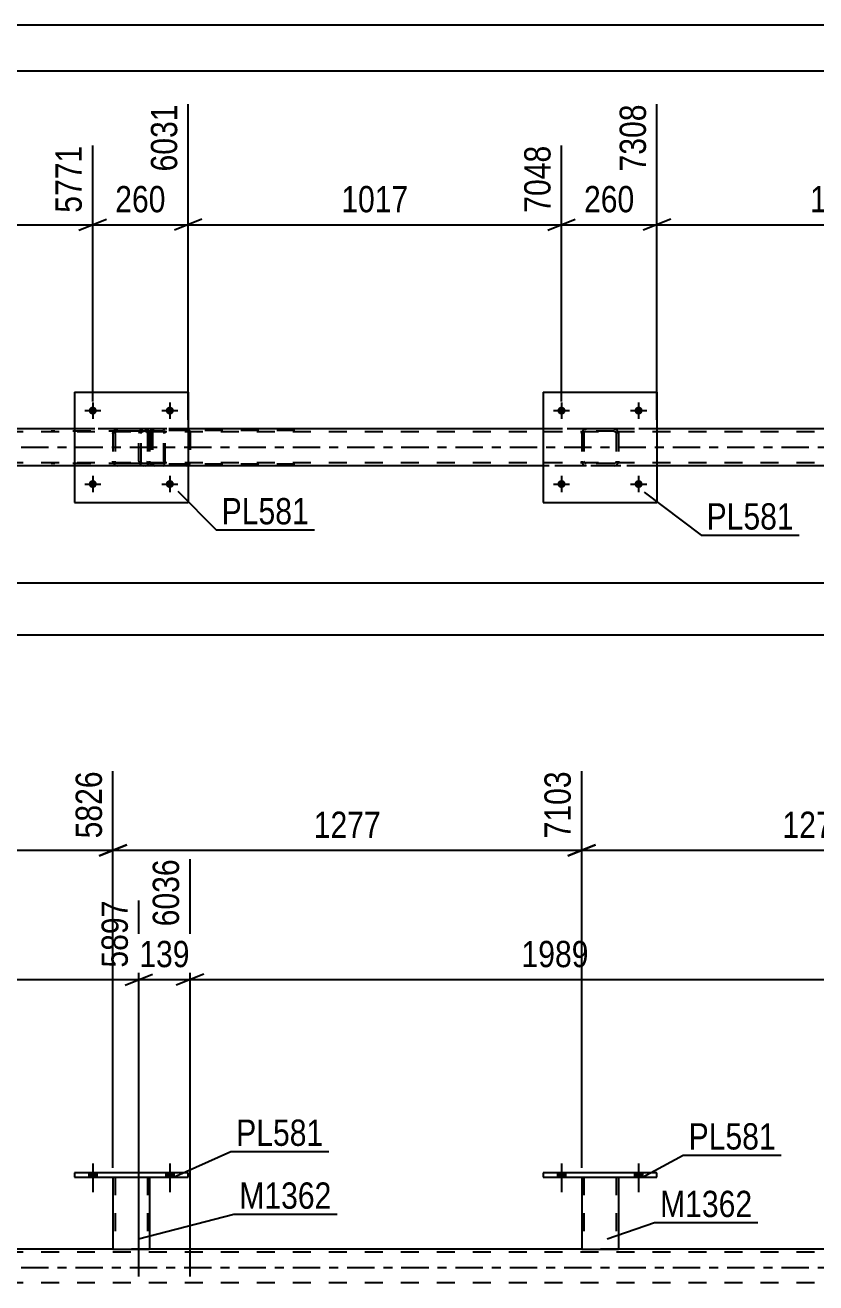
# Model space of a CAD drawing. Header units: millimetres. Extents: x 0 to 841, y 0 to 594.
# Drawn here: x 265.4 to 351.6, y 457 to 594 of the extents above; entities that cross this region are included whole.
import ezdxf

# ---------------------------------------------------------------- set-up
doc = ezdxf.new("R2010")
doc.units = ezdxf.units.MM
doc.linetypes.add('DXK_LINE_DOT2', pattern=[3.9198, 1.9599, -1.9599])
doc.linetypes.add('DXK_LINE_DOT3', pattern=[5.9187, 2.979, -0.9799, 0.9799, -0.9799])
doc.styles.add('Arial Narrow', font='ARIALN.TTF', dxfattribs={"height": 0.2})

# ---------------------------------------------------------------- blocks, each defined once
blk = doc.blocks.new('Unknown-814748510-1133')
at = {"color": 5, "linetype": 'Continuous'}
for p, q in [((841, 594), (0, 594)), ((836, 589), (5, 589))]:
    blk.add_line(p, q, dxfattribs=at)
blk = doc.blocks.new('Bolt-814748510-4872 - 4862')
at = {"linetype": 'Continuous'}
for points in [[(273.2, 552, -1), (272.32, 552, -1)], [(281.6, 552, -1), (280.72, 552, -1)]]:
    blk.add_hatch(color=1, dxfattribs=at).paths.add_polyline_path(points)
at = {"color": 1, "linetype": 'Continuous'}
for p, q in [((272.76, 552.88), (272.76, 551.12)), ((281.16, 552.88), (281.16, 551.12)), ((271.88, 552), (273.64, 552)), ((280.28, 552), (282.04, 552))]:
    blk.add_line(p, q, dxfattribs=at)
blk = doc.blocks.new('Bolt-814748510-4873 - 4862')
at = {"linetype": 'Continuous'}
for points in [[(273.2, 544, -1), (272.32, 544, -1)], [(281.6, 544, -1), (280.72, 544, -1)]]:
    blk.add_hatch(color=1, dxfattribs=at).paths.add_polyline_path(points)
at = {"color": 1, "linetype": 'Continuous'}
for p, q in [((272.76, 544.88), (272.76, 543.12)), ((281.16, 544.88), (281.16, 543.12)), ((271.88, 544), (273.64, 544)), ((280.28, 544), (282.04, 544))]:
    blk.add_line(p, q, dxfattribs=at)
blk = doc.blocks.new('Bolt-814748510-4874 - 4862')
at = {"linetype": 'Continuous'}
for points in [[(324.28, 552, -1), (323.4, 552, -1)], [(332.68, 552, -1), (331.8, 552, -1)]]:
    blk.add_hatch(color=1, dxfattribs=at).paths.add_polyline_path(points)
at = {"color": 1, "linetype": 'Continuous'}
for p, q in [((323.84, 552.88), (323.84, 551.12)), ((332.24, 552.88), (332.24, 551.12)), ((322.96, 552), (324.72, 552)), ((331.36, 552), (333.12, 552))]:
    blk.add_line(p, q, dxfattribs=at)
blk = doc.blocks.new('Bolt-814748510-4875 - 4862')
at = {"linetype": 'Continuous'}
for points in [[(324.28, 544, -1), (323.4, 544, -1)], [(332.68, 544, -1), (331.8, 544, -1)]]:
    blk.add_hatch(color=1, dxfattribs=at).paths.add_polyline_path(points)
at = {"color": 1, "linetype": 'Continuous'}
for p, q in [((323.84, 544.88), (323.84, 543.12)), ((332.24, 544.88), (332.24, 543.12)), ((322.96, 544), (324.72, 544)), ((331.36, 544), (333.12, 544))]:
    blk.add_line(p, q, dxfattribs=at)
blk = doc.blocks.new('Part-814748510-4920 - 4862')
at = {"color": 2, "linetype": 'Continuous'}
for p, q in [((270.76, 554), (270.76, 542)), ((270.76, 554), (283.16, 554)), ((283.16, 554), (283.16, 542)), ((270.76, 542), (283.16, 542))]:
    blk.add_line(p, q, dxfattribs=at)
blk = doc.blocks.new('Part-814748510-4921 - 4862')
at = {"color": 7, "linetype": 'DXK_LINE_DOT2'}
for p, q in [((274.96, 549.52), (274.99, 549.7)), ((274.99, 549.7), (274.96, 549.52)), ((275.2, 549.52), (275.21, 549.61)), ((275.21, 549.61), (275.27, 549.69)), ((275.25, 549.96), (275.44, 550)), ((275.44, 550), (275.25, 549.96)), ((275.27, 549.69), (275.34, 549.74)), ((275.34, 549.74), (275.44, 549.76)), ((278.48, 550), (275.44, 550)), ((278.48, 549.76), (275.44, 549.76)), ((278.48, 550), (278.66, 549.96)), ((278.66, 549.96), (278.48, 550)), ((278.48, 549.76), (278.57, 549.74)), ((278.57, 549.74), (278.64, 549.69)), ((278.64, 549.69), (278.7, 549.61)), ((278.7, 549.61), (278.72, 549.52)), ((278.92, 549.7), (278.96, 549.52)), ((278.96, 549.52), (278.92, 549.7)), ((274.96, 549.52), (274.96, 546.48)), ((275.2, 549.52), (275.2, 546.48)), ((278.72, 549.52), (278.72, 546.48)), ((278.96, 549.52), (278.96, 546.48)), ((274.99, 546.29), (274.96, 546.48)), ((274.96, 546.48), (274.99, 546.29)), ((275.21, 546.38), (275.2, 546.48)), ((275.27, 546.31), (275.21, 546.38)), ((275.44, 546), (275.25, 546.03)), ((275.25, 546.03), (275.44, 546)), ((275.34, 546.25), (275.27, 546.31)), ((275.44, 546.24), (275.34, 546.25)), ((278.48, 546.24), (275.44, 546.24)), ((278.48, 546), (275.44, 546)), ((278.57, 546.25), (278.48, 546.24)), ((278.66, 546.03), (278.48, 546)), ((278.48, 546), (278.66, 546.03)), ((278.64, 546.31), (278.57, 546.25)), ((278.7, 546.38), (278.64, 546.31)), ((278.72, 546.48), (278.7, 546.38)), ((278.96, 546.48), (278.92, 546.29)), ((278.92, 546.29), (278.96, 546.48))]:
    blk.add_line(p, q, dxfattribs=at)
at = {"color": 7, "linetype": 'DXK_LINE_DOT3'}
blk.add_line((276.96, 548), (276.96, 548), dxfattribs=at)
at = {"color": 7, "linetype": 'DXK_LINE_DOT2'}
for centre, start, end in [((275.44, 549.52), 112.5, 157.5), ((275.44, 549.52), 112.5, 157.5), ((278.48, 549.52), 22.5, 67.5), ((278.48, 549.52), 22.5, 67.5), ((275.44, 546.48), 202.5, 247.5), ((275.44, 546.48), 202.5, 247.5), ((278.48, 546.48), 292.5, 337.5), ((278.48, 546.48), 292.5, 337.5)]:
    blk.add_arc(centre, 0.48, start, end, dxfattribs=at)
blk = doc.blocks.new('Part-814748510-4926 - 4862')
at = {"color": 2, "linetype": 'Continuous'}
for p, q in [((321.84, 554), (321.84, 542)), ((321.84, 554), (334.24, 554)), ((334.24, 554), (334.24, 542)), ((321.84, 542), (334.24, 542))]:
    blk.add_line(p, q, dxfattribs=at)
blk = doc.blocks.new('Part-814748510-4927 - 4862')
at = {"color": 7, "linetype": 'DXK_LINE_DOT2'}
for p, q in [((326.04, 549.52), (326.07, 549.7)), ((326.07, 549.7), (326.04, 549.52)), ((326.28, 549.52), (326.29, 549.61)), ((326.29, 549.61), (326.35, 549.69)), ((326.33, 549.96), (326.52, 550)), ((326.52, 550), (326.33, 549.96)), ((326.35, 549.69), (326.42, 549.74)), ((326.42, 549.74), (326.52, 549.76)), ((329.56, 550), (326.52, 550)), ((329.56, 549.76), (326.52, 549.76)), ((329.56, 550), (329.74, 549.96)), ((329.74, 549.96), (329.56, 550)), ((329.56, 549.76), (329.65, 549.74)), ((329.65, 549.74), (329.73, 549.69)), ((329.73, 549.69), (329.78, 549.61)), ((329.78, 549.61), (329.8, 549.52)), ((330, 549.7), (330.04, 549.52)), ((330.04, 549.52), (330, 549.7)), ((326.04, 549.52), (326.04, 546.48)), ((326.28, 549.52), (326.28, 546.48)), ((329.8, 549.52), (329.8, 546.48)), ((330.04, 549.52), (330.04, 546.48)), ((326.07, 546.29), (326.04, 546.48)), ((326.04, 546.48), (326.07, 546.29)), ((326.29, 546.38), (326.28, 546.48)), ((326.35, 546.31), (326.29, 546.38)), ((326.52, 546), (326.33, 546.03)), ((326.33, 546.03), (326.52, 546)), ((326.42, 546.25), (326.35, 546.31)), ((326.52, 546.24), (326.42, 546.25)), ((329.56, 546.24), (326.52, 546.24)), ((329.56, 546), (326.52, 546)), ((329.65, 546.25), (329.56, 546.24)), ((329.74, 546.03), (329.56, 546)), ((329.56, 546), (329.74, 546.03)), ((329.73, 546.31), (329.65, 546.25)), ((329.78, 546.38), (329.73, 546.31)), ((329.8, 546.48), (329.78, 546.38)), ((330.04, 546.48), (330, 546.29)), ((330, 546.29), (330.04, 546.48))]:
    blk.add_line(p, q, dxfattribs=at)
at = {"color": 7, "linetype": 'DXK_LINE_DOT3'}
blk.add_line((328.04, 548), (328.04, 548), dxfattribs=at)
at = {"color": 7, "linetype": 'DXK_LINE_DOT2'}
for centre, start, end in [((326.52, 549.52), 112.5, 157.5), ((326.52, 549.52), 112.5, 157.5), ((329.56, 549.52), 22.5, 67.5), ((329.56, 549.52), 22.5, 67.5), ((326.52, 546.48), 202.5, 247.5), ((326.52, 546.48), 202.5, 247.5), ((329.56, 546.48), 292.5, 337.5), ((329.56, 546.48), 292.5, 337.5)]:
    blk.add_arc(centre, 0.48, start, end, dxfattribs=at)
blk = doc.blocks.new('Part-814748510-4998 - 4862')
at = {"color": 7, "linetype": 'DXK_LINE_DOT2'}
for p, q in [((280.38, 550), (268.22, 550)), ((280.38, 549.76), (268.22, 549.76)), ((277.81, 549.65), (277.78, 549.52)), ((277.82, 549.7), (277.81, 549.65)), ((278.03, 549.52), (278.05, 549.61)), ((278.05, 549.61), (278.11, 549.69)), ((278.29, 550), (278.09, 549.96)), ((278.11, 549.69), (278.19, 549.74)), ((278.19, 549.74), (278.29, 549.76)), ((279.1, 550), (279.1, 549.76)), ((280.48, 549.96), (280.38, 550)), ((280.38, 549.76), (280.43, 549.74)), ((280.43, 549.74), (280.47, 549.69)), ((280.47, 549.69), (280.5, 549.61)), ((280.57, 549.85), (280.48, 549.96)), ((280.5, 549.61), (280.51, 549.52)), ((280.63, 549.7), (280.57, 549.85)), ((280.65, 549.52), (280.63, 549.7)), ((277.78, 546.48), (277.78, 549.52)), ((278.03, 546.48), (278.03, 549.52)), ((280.51, 546.48), (280.51, 549.52)), ((280.65, 546.48), (280.65, 549.52)), ((280.38, 546.24), (268.22, 546.24)), ((280.38, 546), (268.22, 546)), ((277.78, 546.48), (277.82, 546.29)), ((278.05, 546.38), (278.03, 546.48)), ((278.11, 546.31), (278.05, 546.38)), ((278.09, 546.03), (278.29, 546)), ((278.19, 546.25), (278.11, 546.31)), ((278.29, 546.24), (278.19, 546.25)), ((279.1, 546), (279.1, 546.24)), ((280.43, 546.25), (280.38, 546.24)), ((280.38, 546), (280.48, 546.03)), ((280.47, 546.31), (280.43, 546.25)), ((280.5, 546.38), (280.47, 546.31)), ((280.48, 546.03), (280.57, 546.14)), ((280.51, 546.48), (280.5, 546.38)), ((280.57, 546.14), (280.58, 546.17)), ((280.58, 546.17), (280.63, 546.29)), ((280.63, 546.29), (280.65, 546.48))]:
    blk.add_line(p, q, dxfattribs=at)
for centre, start, end in [((278.27, 549.5), 111.1941, 156.1506), ((278.27, 546.49), 203.8494, 248.8059)]:
    blk.add_arc(centre, 0.492, start, end, dxfattribs=at)
blk = doc.blocks.new('Part-814748510-4999 - 4862')
at = {"color": 7, "linetype": 'DXK_LINE_DOT2'}
for p, q in [((279.13, 549.8), (279.1, 549.68)), ((279.1, 549.68), (279.1, 546.32)), ((279.27, 549.68), (279.28, 549.74)), ((279.27, 549.68), (279.27, 546.32)), ((279.28, 549.74), (279.32, 549.79)), ((279.44, 550), (279.31, 549.97)), ((279.32, 549.79), (279.38, 549.82)), ((279.38, 549.82), (279.44, 549.84)), ((294.77, 550), (279.44, 550)), ((294.77, 549.84), (279.44, 549.84)), ((283.15, 549.97), (283.02, 550)), ((283.02, 549.84), (283.08, 549.82)), ((283.08, 549.82), (283.14, 549.79)), ((283.14, 549.79), (283.17, 549.74)), ((283.17, 549.74), (283.19, 549.68)), ((283.19, 549.68), (283.19, 546.32)), ((283.36, 549.68), (283.33, 549.8)), ((283.36, 549.68), (283.36, 546.32)), ((279.1, 546.32), (279.13, 546.19)), ((279.28, 546.25), (279.27, 546.32)), ((279.32, 546.2), (279.28, 546.25)), ((279.31, 546.02), (279.44, 546)), ((279.38, 546.17), (279.32, 546.2)), ((279.44, 546.16), (279.38, 546.17)), ((294.77, 546.16), (279.44, 546.16)), ((294.77, 546), (279.44, 546)), ((283.08, 546.17), (283.02, 546.16)), ((283.02, 546), (283.15, 546.02)), ((283.14, 546.2), (283.08, 546.17)), ((283.17, 546.25), (283.14, 546.2)), ((283.19, 546.32), (283.17, 546.25)), ((283.33, 546.19), (283.36, 546.32))]:
    blk.add_line(p, q, dxfattribs=at)
for centre, start, end in [((279.43, 549.66), 110.7583, 155.68), ((283.03, 549.66), 24.32, 69.2417), ((279.43, 546.33), 204.32, 249.2417), ((283.03, 546.33), 290.7583, 335.68)]:
    blk.add_arc(centre, 0.331, start, end, dxfattribs=at)
blk = doc.blocks.new('Part-814748510-5062 - 4862')
at = {"color": 7, "linetype": 'DXK_LINE_DOT2'}
for p, q in [((762.98, 549.68), (99.23, 549.68)), ((762.98, 550), (117.51, 550)), ((283.16, 550), (270.76, 550)), ((334.24, 550), (321.84, 550)), ((762.98, 546.32), (99.23, 546.32)), ((760.18, 546), (99.23, 546)), ((283.16, 546), (270.76, 546)), ((334.24, 546), (321.84, 546))]:
    blk.add_line(p, q, dxfattribs=at)
at = {"color": 2, "linetype": 'Continuous'}
for p, q in [((270.76, 550), (232.07, 550)), ((321.84, 550), (283.16, 550)), ((372.92, 550), (334.24, 550)), ((270.76, 546), (232.07, 546)), ((321.84, 546), (283.16, 546)), ((372.92, 546), (334.24, 546))]:
    blk.add_line(p, q, dxfattribs=at)
at = {"color": 7, "linetype": 'DXK_LINE_DOT3'}
blk.add_line((99.23, 548), (762.98, 548), dxfattribs=at)
blk = doc.blocks.new('Bolt-814748510-3025 - 3016')
at = {"linetype": 'Continuous'}
for points in [[(323.4, 468.48), (324.28, 468.48), (324.28, 468.96), (323.4, 468.96)], [(331.8, 468.48), (332.68, 468.48), (332.68, 468.96), (331.8, 468.96)]]:
    blk.add_hatch(color=1, dxfattribs=at).paths.add_polyline_path(points)
at = {"color": 1, "linetype": 'Continuous'}
for p, q in [((323.4, 468.96), (323.4, 468.48)), ((323.84, 469.96), (323.84, 466.84)), ((324.28, 468.96), (324.28, 468.48)), ((331.8, 468.96), (331.8, 468.48)), ((332.24, 469.96), (332.24, 466.84)), ((332.68, 468.96), (332.68, 468.48))]:
    blk.add_line(p, q, dxfattribs=at)
blk = doc.blocks.new('Part-814748510-3171 - 3016')
at = {"color": 2, "linetype": 'Continuous'}
for p, q in [((270.76, 468.96), (270.76, 468.48)), ((283.16, 468.96), (270.76, 468.96)), ((283.16, 468.48), (283.16, 468.96)), ((270.76, 468.48), (283.16, 468.48))]:
    blk.add_line(p, q, dxfattribs=at)
blk = doc.blocks.new('Bolt-814748510-3026 - 3016')
at = {"linetype": 'Continuous'}
for points in [[(323.4, 468.48), (324.28, 468.48), (324.28, 468.96), (323.4, 468.96)], [(331.8, 468.48), (332.68, 468.48), (332.68, 468.96), (331.8, 468.96)]]:
    blk.add_hatch(color=1, dxfattribs=at).paths.add_polyline_path(points)
at = {"color": 1, "linetype": 'Continuous'}
for p, q in [((323.4, 468.96), (323.4, 468.48)), ((323.84, 469.96), (323.84, 466.84)), ((324.28, 468.96), (324.28, 468.48)), ((331.8, 468.96), (331.8, 468.48)), ((332.24, 469.96), (332.24, 466.84)), ((332.68, 468.96), (332.68, 468.48))]:
    blk.add_line(p, q, dxfattribs=at)
blk = doc.blocks.new('Bolt-814748510-3027 - 3016')
at = {"linetype": 'Continuous'}
for points in [[(272.32, 468.48), (273.2, 468.48), (273.2, 468.96), (272.32, 468.96)], [(280.72, 468.48), (281.6, 468.48), (281.6, 468.96), (280.72, 468.96)]]:
    blk.add_hatch(color=1, dxfattribs=at).paths.add_polyline_path(points)
at = {"color": 1, "linetype": 'Continuous'}
for p, q in [((272.32, 468.96), (272.32, 468.48)), ((272.76, 469.96), (272.76, 466.84)), ((273.2, 468.96), (273.2, 468.48)), ((280.72, 468.96), (280.72, 468.48)), ((281.16, 469.96), (281.16, 466.84)), ((281.6, 468.96), (281.6, 468.48))]:
    blk.add_line(p, q, dxfattribs=at)
blk = doc.blocks.new('Bolt-814748510-3028 - 3016')
at = {"linetype": 'Continuous'}
for points in [[(272.32, 468.48), (273.2, 468.48), (273.2, 468.96), (272.32, 468.96)], [(280.72, 468.48), (281.6, 468.48), (281.6, 468.96), (280.72, 468.96)]]:
    blk.add_hatch(color=1, dxfattribs=at).paths.add_polyline_path(points)
at = {"color": 1, "linetype": 'Continuous'}
for p, q in [((272.32, 468.96), (272.32, 468.48)), ((272.76, 469.96), (272.76, 466.84)), ((273.2, 468.96), (273.2, 468.48)), ((280.72, 468.96), (280.72, 468.48)), ((281.16, 469.96), (281.16, 466.84)), ((281.6, 468.96), (281.6, 468.48))]:
    blk.add_line(p, q, dxfattribs=at)
blk = doc.blocks.new('Part-814748510-3156 - 3016')
at = {"color": 7, "linetype": 'DXK_LINE_DOT2'}
for p, q in [((326.04, 468.49), (330.04, 468.49)), ((326.04, 468.48), (326.04, 468.49)), ((326.04, 468.49), (326.04, 468.48)), ((326.28, 468.49), (326.28, 460.64)), ((329.8, 468.49), (329.8, 460.64)), ((330.04, 468.49), (330.04, 468.48)), ((330.04, 468.48), (330.04, 468.49)), ((329.74, 460.64), (329.78, 460.64)), ((329.74, 460.64), (329.78, 460.64)), ((329.78, 460.64), (329.8, 460.64)), ((329.78, 460.64), (329.8, 460.64))]:
    blk.add_line(p, q, dxfattribs=at)
at = {"color": 2, "linetype": 'Continuous'}
for p, q in [((326.04, 468.48), (326.04, 460.64)), ((330.04, 468.48), (330.04, 460.64)), ((326.04, 460.64), (330.04, 460.64))]:
    blk.add_line(p, q, dxfattribs=at)
blk = doc.blocks.new('Part-814748510-3161 - 3016')
at = {"color": 2, "linetype": 'Continuous'}
for p, q in [((321.84, 468.96), (321.84, 468.48)), ((334.24, 468.96), (321.84, 468.96)), ((334.24, 468.48), (334.24, 468.96)), ((321.84, 468.48), (334.24, 468.48))]:
    blk.add_line(p, q, dxfattribs=at)
blk = doc.blocks.new('Part-814748510-3166 - 3016')
at = {"color": 7, "linetype": 'DXK_LINE_DOT2'}
for p, q in [((274.96, 468.49), (278.96, 468.49)), ((274.96, 468.48), (274.96, 468.49)), ((274.96, 468.49), (274.96, 468.48)), ((275.2, 468.49), (275.2, 460.64)), ((278.72, 468.49), (278.72, 460.64)), ((278.96, 468.49), (278.96, 468.48)), ((278.96, 468.48), (278.96, 468.49)), ((278.66, 460.64), (278.7, 460.64)), ((278.66, 460.64), (278.7, 460.64)), ((278.7, 460.64), (278.72, 460.64)), ((278.7, 460.64), (278.72, 460.64))]:
    blk.add_line(p, q, dxfattribs=at)
at = {"color": 2, "linetype": 'Continuous'}
for p, q in [((274.96, 468.48), (274.96, 460.64)), ((278.96, 468.48), (278.96, 460.64)), ((274.96, 460.64), (278.96, 460.64))]:
    blk.add_line(p, q, dxfattribs=at)
blk = doc.blocks.new('Part-814748510-3325 - 3016')
at = {"color": 2, "linetype": 'Continuous'}
for p, q in [((274.96, 460.64), (227.87, 460.64)), ((326.04, 460.64), (278.96, 460.64)), ((377.12, 460.64), (330.04, 460.64))]:
    blk.add_line(p, q, dxfattribs=at)
at = {"color": 7, "linetype": 'DXK_LINE_DOT2'}
for p, q in [((278.96, 460.64), (274.96, 460.64)), ((330.04, 460.64), (326.04, 460.64)), ((762.98, 460.32), (99.23, 460.32)), ((762.98, 456.96), (99.23, 456.96))]:
    blk.add_line(p, q, dxfattribs=at)
at = {"color": 7, "linetype": 'DXK_LINE_DOT3'}
blk.add_line((99.23, 458.64), (762.98, 458.64), dxfattribs=at)
blk = doc.blocks.new('StraightDimension-814748510-14315 - 4862')
at = {"color": 7, "linetype": 'Continuous'}
for p, q in [((334.24, 551), (334.24, 585.38)), ((323.84, 553), (323.84, 580.88)), ((322.34, 571.66), (325.34, 572.86)), ((335.74, 572.86), (332.74, 571.66)), ((323.84, 572.26), (334.24, 572.26))]:
    blk.add_line(p, q, dxfattribs=at)
at = {"color": 0}
blk.add_wipeout([(332.38, 573.01), (332.38, 577.21), (325.69, 577.21), (325.69, 573.01)], dxfattribs=at)
at = {"color": 3, "style": 'Arial Narrow'}
blk.add_text('260', height=2.863, dxfattribs=at).set_placement((326.29, 573.61))
at = {"color": 0, "linetype": 'Continuous'}
blk.add_wipeout([(333.64, 585.98), (329.44, 585.98), (329.44, 577.46), (333.64, 577.46)], dxfattribs=at)
at = {"color": 3, "linetype": 'Continuous', "style": 'Arial Narrow'}
blk.add_text('7308', height=2.863, rotation=90.0002, dxfattribs=at).set_placement((333.04, 578.06))
blk = doc.blocks.new('StraightDimension-814748510-5143 - 4862')
at = {"color": 7, "linetype": 'Continuous'}
blk.add_line((57.31, 533.24), (762.98, 533.24), dxfattribs=at)
blk = doc.blocks.new('StraightDimension-814748510-5122 - 4862')
at = {"color": 7, "linetype": 'Continuous'}
blk.add_line((56.67, 527.56), (763.62, 527.56), dxfattribs=at)
blk = doc.blocks.new('StraightDimension-814748510-14314 - 4862')
at = {"color": 7, "linetype": 'Continuous'}
for p, q in [((334.24, 551), (334.24, 585.38)), ((374.92, 553), (374.92, 580.88)), ((335.74, 572.86), (332.74, 571.66)), ((373.42, 571.66), (376.42, 572.86)), ((334.24, 572.26), (374.92, 572.26))]:
    blk.add_line(p, q, dxfattribs=at)
at = {"color": 0}
blk.add_wipeout([(358.83, 573.01), (358.83, 577.21), (350.32, 577.21), (350.32, 573.01)], dxfattribs=at)
at = {"color": 3, "style": 'Arial Narrow'}
blk.add_text('1017', height=2.863, dxfattribs=at).set_placement((350.92, 573.61))
at = {"color": 0, "linetype": 'Continuous'}
blk.add_wipeout([(374.32, 581.48), (370.12, 581.48), (370.12, 572.96), (374.32, 572.96)], dxfattribs=at)
at = {"color": 3, "linetype": 'Continuous', "style": 'Arial Narrow'}
blk.add_text('8325', height=2.863, rotation=90.0002, dxfattribs=at).set_placement((373.72, 573.56))
blk = doc.blocks.new('StraightDimension-814748510-14316 - 4862')
at = {"color": 7, "linetype": 'Continuous'}
for p, q in [((283.16, 551), (283.16, 585.38)), ((323.84, 553), (323.84, 580.88)), ((284.66, 572.86), (281.66, 571.66)), ((322.34, 571.66), (325.34, 572.86)), ((283.16, 572.26), (323.84, 572.26))]:
    blk.add_line(p, q, dxfattribs=at)
at = {"color": 0}
blk.add_wipeout([(307.75, 573.01), (307.75, 577.21), (299.24, 577.21), (299.24, 573.01)], dxfattribs=at)
at = {"color": 3, "style": 'Arial Narrow'}
blk.add_text('1017', height=2.863, dxfattribs=at).set_placement((299.84, 573.61))
at = {"color": 0, "linetype": 'Continuous'}
blk.add_wipeout([(323.24, 581.48), (319.04, 581.48), (319.04, 572.96), (323.24, 572.96)], dxfattribs=at)
at = {"color": 3, "linetype": 'Continuous', "style": 'Arial Narrow'}
blk.add_text('7048', height=2.863, rotation=90.0002, dxfattribs=at).set_placement((322.64, 573.56))
blk = doc.blocks.new('StraightDimension-814748510-14317 - 4862')
at = {"color": 7, "linetype": 'Continuous'}
for p, q in [((283.16, 551), (283.16, 585.38)), ((272.76, 553), (272.76, 580.88)), ((271.26, 571.66), (274.26, 572.86)), ((284.66, 572.86), (281.66, 571.66)), ((272.76, 572.26), (283.16, 572.26))]:
    blk.add_line(p, q, dxfattribs=at)
at = {"color": 0}
blk.add_wipeout([(281.3, 573.01), (281.3, 577.21), (274.61, 577.21), (274.61, 573.01)], dxfattribs=at)
at = {"color": 3, "style": 'Arial Narrow'}
blk.add_text('260', height=2.863, dxfattribs=at).set_placement((275.21, 573.61))
at = {"color": 0, "linetype": 'Continuous'}
blk.add_wipeout([(282.56, 585.98), (278.36, 585.98), (278.36, 577.46), (282.56, 577.46)], dxfattribs=at)
at = {"color": 3, "linetype": 'Continuous', "style": 'Arial Narrow'}
blk.add_text('6031', height=2.863, rotation=90.0002, dxfattribs=at).set_placement((281.96, 578.06))
blk = doc.blocks.new('StraightDimension-814748510-14318 - 4862')
at = {"color": 7, "linetype": 'Continuous'}
for p, q in [((232.07, 551), (232.07, 585.38)), ((272.76, 553), (272.76, 580.88)), ((233.57, 572.86), (230.57, 571.66)), ((271.26, 571.66), (274.26, 572.86)), ((232.07, 572.26), (272.76, 572.26))]:
    blk.add_line(p, q, dxfattribs=at)
at = {"color": 0}
blk.add_wipeout([(256.67, 573.01), (256.67, 577.21), (248.16, 577.21), (248.16, 573.01)], dxfattribs=at)
at = {"color": 3, "style": 'Arial Narrow'}
blk.add_text('1017', height=2.863, dxfattribs=at).set_placement((248.76, 573.61))
at = {"color": 0, "linetype": 'Continuous'}
blk.add_wipeout([(272.16, 581.48), (267.96, 581.48), (267.96, 572.96), (272.16, 572.96)], dxfattribs=at)
at = {"color": 3, "linetype": 'Continuous', "style": 'Arial Narrow'}
blk.add_text('5771', height=2.863, rotation=90.0002, dxfattribs=at).set_placement((271.56, 573.56))
blk = doc.blocks.new('StraightDimension-814748510-4119 - 3016')
at = {"color": 7, "linetype": 'Continuous'}
for p, q in [((283.36, 457.64), (283.36, 503.13)), ((362.92, 457.64), (362.92, 498.63)), ((284.86, 490.61), (281.86, 489.41)), ((361.42, 489.41), (364.42, 490.61)), ((283.36, 490.01), (362.92, 490.01))]:
    blk.add_line(p, q, dxfattribs=at)
at = {"color": 0}
blk.add_wipeout([(327.39, 490.76), (327.39, 494.96), (318.88, 494.96), (318.88, 490.76)], dxfattribs=at)
at = {"color": 3, "style": 'Arial Narrow'}
blk.add_text('1989', height=2.863, dxfattribs=at).set_placement((319.48, 491.36))
at = {"color": 0, "linetype": 'Continuous'}
blk.add_wipeout([(362.32, 499.23), (358.12, 499.23), (358.12, 490.71), (362.32, 490.71)], dxfattribs=at)
at = {"color": 3, "linetype": 'Continuous', "style": 'Arial Narrow'}
blk.add_text('8025', height=2.863, rotation=90.0002, dxfattribs=at).set_placement((361.72, 491.31))
blk = doc.blocks.new('StraightDimension-814748510-4076 - 3016')
at = {"color": 7, "linetype": 'Continuous'}
for p, q in [((198.22, 457.64), (198.22, 503.13)), ((277.78, 457.64), (277.78, 498.63)), ((199.72, 490.61), (196.72, 489.41)), ((276.28, 489.41), (279.28, 490.61)), ((198.22, 490.01), (277.78, 490.01))]:
    blk.add_line(p, q, dxfattribs=at)
at = {"color": 0}
blk.add_wipeout([(242.26, 490.76), (242.26, 494.96), (233.75, 494.96), (233.75, 490.76)], dxfattribs=at)
at = {"color": 3, "style": 'Arial Narrow'}
blk.add_text('1989', height=2.863, dxfattribs=at).set_placement((234.35, 491.36))
at = {"color": 0, "linetype": 'Continuous'}
blk.add_wipeout([(277.18, 499.23), (272.98, 499.23), (272.98, 490.71), (277.18, 490.71)], dxfattribs=at)
at = {"color": 3, "linetype": 'Continuous', "style": 'Arial Narrow'}
blk.add_text('5897', height=2.863, rotation=90.0002, dxfattribs=at).set_placement((276.58, 491.31))
blk = doc.blocks.new('StraightDimension-814748510-15450 - 3016')
at = {"color": 7, "linetype": 'Continuous'}
for p, q in [((274.96, 469.49), (274.96, 512.7)), ((326.04, 469.49), (326.04, 512.7)), ((276.46, 504.69), (273.46, 503.49)), ((324.54, 503.49), (327.54, 504.69)), ((274.96, 504.09), (326.04, 504.09))]:
    blk.add_line(p, q, dxfattribs=at)
at = {"color": 0}
blk.add_wipeout([(304.75, 504.84), (304.75, 509.04), (296.24, 509.04), (296.24, 504.84)], dxfattribs=at)
at = {"color": 3, "style": 'Arial Narrow'}
blk.add_text('1277', height=2.863, dxfattribs=at).set_placement((296.84, 505.44))
at = {"color": 0, "linetype": 'Continuous'}
blk.add_wipeout([(325.44, 513.3), (321.24, 513.3), (321.24, 504.79), (325.44, 504.79)], dxfattribs=at)
at = {"color": 3, "linetype": 'Continuous', "style": 'Arial Narrow'}
blk.add_text('7103', height=2.863, rotation=90.0002, dxfattribs=at).set_placement((324.84, 505.39))
blk = doc.blocks.new('StraightDimension-814748510-4100 - 3016')
at = {"color": 7, "linetype": 'Continuous'}
for p, q in [((283.36, 457.64), (283.36, 503.13)), ((277.78, 457.64), (277.78, 498.63)), ((276.28, 489.41), (279.28, 490.61)), ((284.86, 490.61), (281.86, 489.41)), ((277.78, 490.01), (283.36, 490.01))]:
    blk.add_line(p, q, dxfattribs=at)
at = {"color": 0}
blk.add_wipeout([(283.91, 490.76), (283.91, 494.96), (277.23, 494.96), (277.23, 490.76)], dxfattribs=at)
at = {"color": 3, "style": 'Arial Narrow'}
blk.add_text('139', height=2.863, dxfattribs=at).set_placement((277.83, 491.36))
at = {"color": 0, "linetype": 'Continuous'}
blk.add_wipeout([(282.76, 503.73), (278.56, 503.73), (278.56, 495.21), (282.76, 495.21)], dxfattribs=at)
at = {"color": 3, "linetype": 'Continuous', "style": 'Arial Narrow'}
blk.add_text('6036', height=2.863, rotation=90.0002, dxfattribs=at).set_placement((282.16, 495.81))
blk = doc.blocks.new('StraightDimension-814748510-15449 - 3016')
at = {"color": 7, "linetype": 'Continuous'}
for p, q in [((326.04, 469.49), (326.04, 512.7)), ((377.12, 469.49), (377.12, 512.7)), ((327.54, 504.69), (324.54, 503.49)), ((375.62, 503.49), (378.62, 504.69)), ((326.04, 504.09), (377.12, 504.09))]:
    blk.add_line(p, q, dxfattribs=at)
at = {"color": 0}
blk.add_wipeout([(355.83, 504.84), (355.83, 509.04), (347.32, 509.04), (347.32, 504.84)], dxfattribs=at)
at = {"color": 3, "style": 'Arial Narrow'}
blk.add_text('1277', height=2.863, dxfattribs=at).set_placement((347.92, 505.44))
at = {"color": 0, "linetype": 'Continuous'}
blk.add_wipeout([(376.52, 513.3), (372.32, 513.3), (372.32, 504.79), (376.52, 504.79)], dxfattribs=at)
at = {"color": 3, "linetype": 'Continuous', "style": 'Arial Narrow'}
blk.add_text('8380', height=2.863, rotation=90.0002, dxfattribs=at).set_placement((375.92, 505.39))
blk = doc.blocks.new('StraightDimension-814748510-15451 - 3016')
at = {"color": 7, "linetype": 'Continuous'}
for p, q in [((223.87, 469.49), (223.87, 512.7)), ((274.96, 469.49), (274.96, 512.7)), ((225.37, 504.69), (222.37, 503.49)), ((273.46, 503.49), (276.46, 504.69)), ((223.87, 504.09), (274.96, 504.09))]:
    blk.add_line(p, q, dxfattribs=at)
at = {"color": 0}
blk.add_wipeout([(253.67, 504.84), (253.67, 509.04), (245.16, 509.04), (245.16, 504.84)], dxfattribs=at)
at = {"color": 3, "style": 'Arial Narrow'}
blk.add_text('1277', height=2.863, dxfattribs=at).set_placement((245.76, 505.44))
at = {"color": 0, "linetype": 'Continuous'}
blk.add_wipeout([(274.36, 513.3), (270.16, 513.3), (270.16, 504.79), (274.36, 504.79)], dxfattribs=at)
at = {"color": 3, "linetype": 'Continuous', "style": 'Arial Narrow'}
blk.add_text('5826', height=2.863, rotation=90.0002, dxfattribs=at).set_placement((273.76, 505.39))
blk = doc.blocks.new('Mark-814748510-4916 - 4862')
at = {"color": 0}
blk.add_wipeout([(296.31, 539.61), (296.31, 542.61), (286.81, 542.61), (286.81, 539.61)], dxfattribs=at)
blk.add_wipeout([(296.31, 539.61), (296.31, 542.61), (286.81, 542.61), (286.81, 539.61)], dxfattribs=at)
at = {"color": 30, "linetype": 'Continuous'}
for p, q in [((282.03, 543.24), (286.21, 539.01)), ((286.21, 539.01), (296.91, 539.01))]:
    blk.add_line(p, q, dxfattribs=at)
at = {"color": 3, "style": 'Arial Narrow'}
blk.add_text('PL581', height=2.863, dxfattribs=at).set_placement((286.81, 539.61))
blk = doc.blocks.new('Mark-814748510-4922 - 4862')
at = {"color": 0}
blk.add_wipeout([(349.15, 539.04), (349.15, 542.04), (339.65, 542.04), (339.65, 539.04)], dxfattribs=at)
blk.add_wipeout([(349.15, 539.04), (349.15, 542.04), (339.65, 542.04), (339.65, 539.04)], dxfattribs=at)
at = {"color": 30, "linetype": 'Continuous'}
for p, q in [((332.84, 543.11), (339.05, 538.44)), ((339.05, 538.44), (349.75, 538.44))]:
    blk.add_line(p, q, dxfattribs=at)
at = {"color": 3, "style": 'Arial Narrow'}
blk.add_text('PL581', height=2.863, dxfattribs=at).set_placement((339.65, 539.04))
blk = doc.blocks.new('Mark-814748510-3162 - 3016')
at = {"color": 0}
blk.add_wipeout([(298.78, 465.04), (298.78, 468.04), (288.73, 468.04), (288.73, 465.04)], dxfattribs=at)
blk.add_wipeout([(298.78, 465.04), (298.78, 468.04), (288.73, 468.04), (288.73, 465.04)], dxfattribs=at)
at = {"color": 30, "linetype": 'Continuous'}
for p, q in [((277.73, 461.75), (288.13, 464.44)), ((288.13, 464.44), (299.38, 464.44))]:
    blk.add_line(p, q, dxfattribs=at)
at = {"color": 3, "style": 'Arial Narrow'}
blk.add_text('M1362', height=2.863, dxfattribs=at).set_placement((288.73, 465.04))
blk = doc.blocks.new('Mark-814748510-3167 - 3016')
at = {"color": 0}
blk.add_wipeout([(297.9, 471.89), (297.9, 474.89), (288.39, 474.89), (288.39, 471.89)], dxfattribs=at)
blk.add_wipeout([(297.9, 471.89), (297.9, 474.89), (288.39, 474.89), (288.39, 471.89)], dxfattribs=at)
at = {"color": 30, "linetype": 'Continuous'}
for p, q in [((281.57, 468.48), (287.79, 471.29)), ((287.79, 471.29), (298.5, 471.29))]:
    blk.add_line(p, q, dxfattribs=at)
at = {"color": 3, "style": 'Arial Narrow'}
blk.add_text('PL581', height=2.863, dxfattribs=at).set_placement((288.39, 471.89))
blk = doc.blocks.new('Mark-814748510-3152 - 3016')
at = {"color": 0}
blk.add_wipeout([(344.64, 464.13), (344.64, 467.13), (334.58, 467.13), (334.58, 464.13)], dxfattribs=at)
blk.add_wipeout([(344.64, 464.13), (344.64, 467.13), (334.58, 467.13), (334.58, 464.13)], dxfattribs=at)
at = {"color": 30, "linetype": 'Continuous'}
for p, q in [((328.81, 461.75), (333.98, 463.53)), ((333.98, 463.53), (345.24, 463.53))]:
    blk.add_line(p, q, dxfattribs=at)
at = {"color": 3, "style": 'Arial Narrow'}
blk.add_text('M1362', height=2.863, dxfattribs=at).set_placement((334.58, 464.13))
blk = doc.blocks.new('Mark-814748510-3157 - 3016')
at = {"color": 0}
blk.add_wipeout([(347.19, 471.49), (347.19, 474.49), (337.69, 474.49), (337.69, 471.49)], dxfattribs=at)
blk.add_wipeout([(347.19, 471.49), (347.19, 474.49), (337.69, 474.49), (337.69, 471.49)], dxfattribs=at)
at = {"color": 30, "linetype": 'Continuous'}
for p, q in [((332.65, 468.48), (337.09, 470.89)), ((337.09, 470.89), (347.79, 470.89))]:
    blk.add_line(p, q, dxfattribs=at)
at = {"color": 3, "style": 'Arial Narrow'}
blk.add_text('PL581', height=2.863, dxfattribs=at).set_placement((337.69, 471.49))

msp = doc.modelspace()

# ---------------------------------------------------------------- block references
for name in ['Unknown-814748510-1133', 'Part-814748510-4920 - 4862', 'Part-814748510-4926 - 4862', 'Bolt-814748510-4872 - 4862', 'Bolt-814748510-4874 - 4862', 'Part-814748510-5062 - 4862', 'Part-814748510-4998 - 4862', 'Part-814748510-4921 - 4862', 'Part-814748510-4999 - 4862', 'Part-814748510-4927 - 4862', 'Bolt-814748510-4873 - 4862', 'Bolt-814748510-4875 - 4862', 'Part-814748510-3171 - 3016', 'Bolt-814748510-3027 - 3016', 'Bolt-814748510-3028 - 3016', 'Part-814748510-3161 - 3016', 'Bolt-814748510-3025 - 3016', 'Bolt-814748510-3026 - 3016', 'Part-814748510-3166 - 3016', 'Part-814748510-3156 - 3016', 'Part-814748510-3325 - 3016']:
    msp.add_blockref(name, (0, 0))

# ---------------------------------------------------------------- next in the draw order: block references
for name in ['StraightDimension-814748510-14315 - 4862', 'StraightDimension-814748510-5143 - 4862', 'StraightDimension-814748510-4076 - 3016', 'StraightDimension-814748510-4119 - 3016']:
    msp.add_blockref(name, (0, 0))

# ---------------------------------------------------------------- next in the draw order: block references
for name in ['StraightDimension-814748510-14316 - 4862', 'StraightDimension-814748510-14314 - 4862', 'StraightDimension-814748510-5122 - 4862', 'StraightDimension-814748510-15450 - 3016', 'Mark-814748510-3152 - 3016']:
    msp.add_blockref(name, (0, 0))

# ---------------------------------------------------------------- next in the draw order: block references
for name in ['StraightDimension-814748510-14317 - 4862', 'Mark-814748510-4916 - 4862', 'Mark-814748510-4922 - 4862', 'StraightDimension-814748510-15449 - 3016', 'StraightDimension-814748510-4100 - 3016']:
    msp.add_blockref(name, (0, 0))

# ---------------------------------------------------------------- next in the draw order: block references
for name in ['StraightDimension-814748510-14318 - 4862', 'StraightDimension-814748510-15451 - 3016', 'Mark-814748510-3157 - 3016', 'Mark-814748510-3162 - 3016']:
    msp.add_blockref(name, (0, 0))

# ---------------------------------------------------------------- next in the draw order: block references
msp.add_blockref('Mark-814748510-3167 - 3016', (0, 0))

doc.saveas('drawing.dxf')
